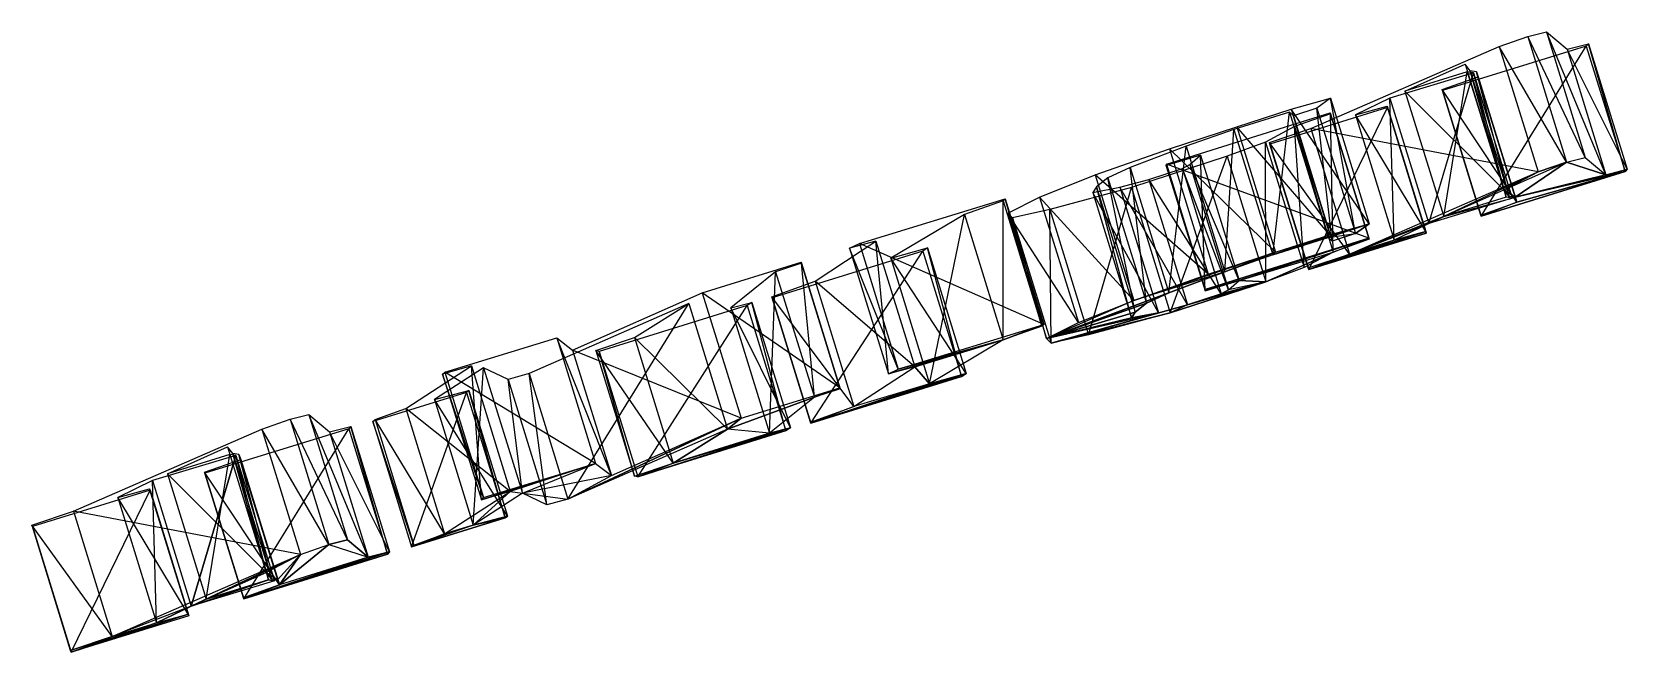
# Model space of a CAD drawing. Header units: metres. Extents: x -358 to 105, y 466 to 646.
import ezdxf

# ---------------------------------------------------------------- set-up
doc = ezdxf.new("R2010")
doc.units = ezdxf.units.M

msp = doc.modelspace()

# ---------------------------------------------------------------- linework, layer by layer
at = {"color": 4, "linetype": 'CONTINUOUS'}
for points in [[(93.2474, 609.482, 59.7357), (76.5577, 644.623, 60.4331), (81.9839, 645.978, 56.7424)], [(99.2718, 604.429, -19.9944), (81.9839, 645.978, 56.7424), (88.0102, 640.919, -22.9873)], [(99.2718, 604.429, -19.9944), (81.9839, 645.978, 56.7424), (93.2474, 609.482, 59.7357)], [(79.5628, 605.241, 59.6859), (13.5075, 617.837, -23.2598), (68.2993, 641.738, 56.6916)], [(63.0396, 592.397, -29.4014), (93.5888, 641.849, -32.2405), (51.775, 628.895, -32.3933)], [(63.0396, 592.397, -29.4014), (93.5888, 641.849, -32.2405), (104.852, 605.353, -29.249)], [(87.8237, 608.122, 63.425), (68.2993, 641.738, 56.6916), (76.5577, 644.623, 60.4331)], [(87.8237, 608.122, 63.425), (68.2993, 641.738, 56.6916), (79.5628, 605.241, 59.6859)], [(93.2474, 609.482, 59.7357), (76.5577, 644.623, 60.4331), (87.8237, 608.122, 63.425)], [(105.457, 606.024, -23.6817), (88.0102, 640.919, -22.9873), (94.1933, 642.518, -26.6741)], [(105.457, 606.024, -23.6817), (88.0102, 640.919, -22.9873), (99.2718, 604.429, -19.9944)], [(104.852, 605.353, -29.249), (94.1933, 642.518, -26.6741), (93.5888, 641.849, -32.2405)], [(104.852, 605.353, -29.249), (94.1933, 642.518, -26.6741), (105.457, 606.024, -23.6817)], [(69.5948, 600.058, 35.5347), (40.8606, 628.724, 4.66417), (58.3297, 636.553, 32.5457)], [(69.5948, 600.058, 35.5347), (59.8684, 634.612, 4.73302), (58.3297, 636.553, 32.5457)], [(47.7674, 590.243, 0.22194), (60.7709, 634.086, -4.53672), (36.5068, 626.729, -2.77097)], [(52.1208, 592.239, 7.65658), (58.9924, 634.34, 4.73106), (40.8606, 628.724, 4.66417)], [(47.7674, 590.243, 0.22194), (60.7709, 634.086, -4.53672), (72.0329, 597.599, -1.54578)], [(73.4237, 596.421, -20.0882), (51.672, 629.183, -28.685), (62.1616, 632.912, -23.0826)], [(52.1208, 592.239, 7.65658), (58.9924, 634.34, 4.73106), (70.2535, 597.856, 7.72202)], [(70.2535, 597.856, 7.72202), (60.7709, 634.086, -4.53672), (58.9924, 634.34, 4.73106)], [(71.1286, 598.127, 7.72446), (61.6464, 634.357, -4.53429), (59.8684, 634.612, 4.73302)], [(69.5948, 600.058, 35.5347), (59.8684, 634.612, 4.73302), (71.1286, 598.127, 7.72446)], [(70.2535, 597.856, 7.72202), (60.7709, 634.086, -4.53672), (72.0329, 597.599, -1.54578)], [(71.1286, 598.127, 7.72446), (61.6464, 634.357, -4.53429), (72.9075, 597.87, -1.54138)], [(73.4237, 596.421, -20.0882), (61.6464, 634.357, -4.53429), (62.1616, 632.912, -23.0826)], [(73.4237, 596.421, -20.0882), (61.6464, 634.357, -4.53429), (72.9075, 597.87, -1.54138)], [(30.501, 590.176, 61.0898), (7.79172, 623.452, 61.7657), (19.2364, 626.674, 58.1008)], [(26.4831, 587.318, 42.5259), (19.2364, 626.674, 58.1008), (15.2176, 623.819, 39.5345)], [(26.4831, 587.318, 42.5259), (19.2364, 626.674, 58.1008), (30.501, 590.176, 61.0898)], [(37.6934, 585.35, -20.22), (36.5068, 626.729, -2.77097), (26.4318, 621.841, -23.2129)], [(37.6934, 585.35, -20.22), (36.5068, 626.729, -2.77097), (47.7674, 590.243, 0.22194)], [(69.5948, 600.058, 35.5347), (40.8606, 628.724, 4.66417), (52.1208, 592.239, 7.65658)], [(73.4237, 596.421, -20.0882), (51.672, 629.183, -28.685), (62.9346, 592.69, -25.6936)], [(62.9346, 592.69, -25.6936), (51.775, 628.895, -32.3933), (51.672, 629.183, -28.685)], [(62.9346, 592.69, -25.6936), (51.775, 628.895, -32.3933), (63.0396, 592.397, -29.4014)], [(30.3325, 585.943, 12.8704), (-28.506, 607.528, 7.84849), (19.0719, 622.431, 9.87892)], [(2.40754, 581.123, 57.0046), (7.24431, 622.636, 54.3442), (-8.85895, 617.624, 54.0136)], [(19.0577, 586.956, 64.7566), (-8.03225, 618.386, 59.8529), (7.79172, 623.452, 61.7657)], [(12.8668, 576.851, -29.5865), (35.811, 623.949, -32.4524), (1.60132, 613.349, -32.5764)], [(2.40754, 581.123, 57.0046), (7.24431, 622.636, 54.3442), (18.5079, 586.136, 57.3347)], [(18.5079, 586.136, 57.3347), (8.46658, 621.563, 37.6559), (7.24431, 622.636, 54.3442)], [(30.501, 590.176, 61.0898), (7.79172, 623.452, 61.7657), (19.0577, 586.956, 64.7566)], [(19.7302, 585.067, 40.6474), (15.2176, 623.819, 39.5345), (8.46658, 621.563, 37.6559)], [(20.006, 581.941, 3.55763), (19.1744, 622.143, 6.17014), (8.74542, 618.428, 0.56425)], [(12.8668, 576.851, -29.5865), (35.811, 623.949, -32.4524), (47.0755, 587.452, -29.4605)], [(19.7302, 585.067, 40.6474), (15.2176, 623.819, 39.5345), (26.4831, 587.318, 42.5259)], [(30.435, 585.654, 9.16158), (19.0719, 622.431, 9.87892), (19.1744, 622.143, 6.17014)], [(30.435, 585.654, 9.16158), (19.0719, 622.431, 9.87892), (30.3325, 585.943, 12.8704)], [(20.006, 581.941, 3.55763), (19.1744, 622.143, 6.17014), (30.435, 585.654, 9.16158)], [(46.9197, 587.886, -23.8966), (26.4318, 621.841, -23.2129), (35.6561, 624.381, -26.8875)], [(46.9197, 587.886, -23.8966), (26.4318, 621.841, -23.2129), (37.6934, 585.35, -20.22)], [(47.0755, 587.452, -29.4605), (35.6561, 624.381, -26.8875), (35.811, 623.949, -32.4524)], [(47.0755, 587.452, -29.4605), (35.6561, 624.381, -26.8875), (46.9197, 587.886, -23.8966)], [(3.23228, 581.889, 62.8439), (-27.5826, 612.002, 56.0724), (-8.03225, 618.386, 59.8529)], [(-11.5271, 576.191, 49.8058), (-8.85895, 617.624, 54.0136), (-22.7878, 612.683, 46.8144)], [(-11.5271, 576.191, 49.8058), (-8.85895, 617.624, 54.0136), (2.40754, 581.123, 57.0046)], [(19.0577, 586.956, 64.7566), (-8.03225, 618.386, 59.8529), (3.23228, 581.889, 62.8439)], [(11.5547, 577.39, -18.7336), (8.74542, 618.428, 0.56425), (0.29409, 613.881, -21.725)], [(24.7686, 581.347, -20.2674), (1.44797, 613.783, -27.0135), (13.5075, 617.837, -23.2598)], [(18.5079, 586.136, 57.3347), (8.46658, 621.563, 37.6559), (19.7302, 585.067, 40.6474)], [(11.5547, 577.39, -18.7336), (8.74542, 618.428, 0.56425), (20.006, 581.941, 3.55763)], [(79.5628, 605.241, 59.6859), (13.5075, 617.837, -23.2598), (24.7686, 581.347, -20.2674)], [(-27.7925, 570.016, 36.7628), (-22.7878, 612.683, 46.8144), (-39.0575, 606.515, 33.7719)], [(-27.7925, 570.016, 36.7628), (-22.7878, 612.683, 46.8144), (-11.5271, 576.191, 49.8058)], [(0.42105, 573.298, -26.1912), (0.29409, 613.881, -21.725), (-10.8415, 609.79, -29.1856)], [(0.42105, 573.298, -26.1912), (0.29409, 613.881, -21.725), (11.5547, 577.39, -18.7336)], [(24.7686, 581.347, -20.2674), (1.44797, 613.783, -27.0135), (12.7086, 577.288, -24.0216)], [(12.7086, 577.288, -24.0216), (1.60132, 613.349, -32.5764), (1.44797, 613.783, -27.0135)], [(12.7086, 577.288, -24.0216), (1.60132, 613.349, -32.5764), (12.8668, 576.851, -29.5865)], [(-16.32, 575.509, 59.0619), (-49.1999, 604.344, 44.863), (-27.5826, 612.002, 56.0724)], [(-27.397, 564.197, -31.8591), (-10.8415, 609.79, -29.1856), (-38.6586, 600.691, -34.853)], [(-17.28, 570.628, 6.18674), (-18.5682, 610.119, 2.27678), (-28.5402, 607.114, 3.1958)], [(3.23228, 581.889, 62.8439), (-27.5826, 612.002, 56.0724), (-16.32, 575.509, 59.0619)], [(-27.397, 564.197, -31.8591), (-10.8415, 609.79, -29.1856), (0.42105, 573.298, -26.1912)], [(-7.3056, 573.633, 5.26871), (-21.7369, 607.377, -18.0958), (-18.5682, 610.119, 2.27678)], [(-17.28, 570.628, 6.18674), (-18.5682, 610.119, 2.27678), (-7.3056, 573.633, 5.26871)], [(87.8237, 608.122, 63.425), (72.9075, 597.87, -1.54138), (69.5948, 600.058, 35.5347)], [(69.5948, 600.058, 35.5347), (87.8237, 608.122, 63.425), (79.5628, 605.241, 59.6859)], [(99.2718, 604.429, -19.9944), (72.9075, 597.87, -1.54138), (87.8237, 608.122, 63.425)], [(99.2718, 604.429, -19.9944), (87.8237, 608.122, 63.425), (93.2474, 609.482, 59.7357)], [(-37.9325, 567.845, 47.855), (-65.3638, 597.881, 28.1118), (-49.1999, 604.344, 44.863)], [(-16.32, 575.509, 59.0619), (-49.1999, 604.344, 44.863), (-37.9325, 567.845, 47.855)], [(-37.554, 564.431, 7.05692), (-45.5517, 603.535, 22.6235), (-48.8142, 600.914, 4.06549)], [(-34.2891, 567.045, 25.6067), (-39.0575, 606.515, 33.7719), (-45.5517, 603.535, 22.6235)], [(-37.554, 564.431, 7.05692), (-45.5517, 603.535, 22.6235), (-34.2891, 567.045, 25.6067)], [(-22.3614, 566.558, -22.5654), (-42.0451, 600.763, -21.8808), (-33.6255, 603.053, -25.5569)], [(-34.2891, 567.045, 25.6067), (-39.0575, 606.515, 33.7719), (-27.7925, 570.016, 36.7628)], [(-12.5868, 569.749, -20.6761), (-33.6255, 603.053, -25.5569), (-23.8484, 606.243, -23.6676)], [(-12.5868, 569.749, -20.6761), (-33.6255, 603.053, -25.5569), (-22.3614, 566.558, -22.5654)], [(-17.2444, 571.041, 10.8424), (-28.5402, 607.114, 3.1958), (-28.506, 607.528, 7.84849)], [(-17.2444, 571.041, 10.8424), (-28.5402, 607.114, 3.1958), (-17.28, 570.628, 6.18674)], [(30.3325, 585.943, 12.8704), (-28.506, 607.528, 7.84849), (-17.2444, 571.041, 10.8424)], [(-10.4738, 570.888, -15.1034), (-23.8484, 606.243, -23.6676), (-21.7369, 607.377, -18.0958)], [(-10.4738, 570.888, -15.1034), (-23.8484, 606.243, -23.6676), (-12.5868, 569.749, -20.6761)], [(-7.3056, 573.633, 5.26871), (-21.7369, 607.377, -18.0958), (-10.4738, 570.888, -15.1034)], [(52.1208, 592.239, 7.65658), (24.7686, 581.347, -20.2674), (79.5628, 605.241, 59.6859)], [(69.5948, 600.058, 35.5347), (79.5628, 605.241, 59.6859), (52.1208, 592.239, 7.65658)], [(73.4237, 596.421, -20.0882), (63.0396, 592.397, -29.4014), (104.852, 605.353, -29.249)], [(99.2718, 604.429, -19.9944), (72.9075, 597.87, -1.54138), (104.852, 605.353, -29.249)], [(73.4237, 596.421, -20.0882), (104.852, 605.353, -29.249), (72.9075, 597.87, -1.54138)], [(104.852, 605.353, -29.249), (99.2718, 604.429, -19.9944), (105.457, 606.024, -23.6817)], [(-51.1429, 557.804, -20.8172), (-38.6586, 600.691, -34.853), (-62.405, 594.296, -23.8097)], [(-51.1429, 557.804, -20.8172), (-38.6586, 600.691, -34.853), (-27.397, 564.197, -31.8591)], [(-38.6522, 562.801, -7.78697), (-48.8142, 600.914, 4.06549), (-49.9143, 599.288, -10.7789)], [(-30.782, 564.273, -18.8889), (-49.9143, 599.288, -10.7789), (-42.0451, 600.763, -21.8808)], [(-30.782, 564.273, -18.8889), (-49.9143, 599.288, -10.7789), (-38.6522, 562.801, -7.78697)], [(-38.6522, 562.801, -7.78697), (-48.8142, 600.914, 4.06549), (-37.554, 564.431, 7.05692)], [(-22.3614, 566.558, -22.5654), (-42.0451, 600.763, -21.8808), (-30.782, 564.273, -18.8889)], [(69.5948, 600.058, 35.5347), (72.9075, 597.87, -1.54138), (71.1286, 598.127, 7.72446)], [(-64.1058, 560.865, 60.7431), (-117.754, 584.389, 59.452), (-75.3698, 597.363, 57.7536)], [(-75.9446, 556.392, 51.425), (-76.0232, 596.835, 54.039), (-87.2067, 592.885, 48.4356)], [(-64.7582, 560.338, 57.03), (-75.3698, 597.363, 57.7536), (-76.0232, 596.835, 54.039)], [(-75.9446, 556.392, 51.425), (-76.0232, 596.835, 54.039), (-64.7582, 560.338, 57.03)], [(-64.7582, 560.338, 57.03), (-75.3698, 597.363, 57.7536), (-64.1058, 560.865, 60.7431)], [(-54.0997, 561.388, 31.0993), (-74.6222, 593.238, 7.67905), (-65.3638, 597.881, 28.1118)], [(-62.0368, 555.395, -9.72755), (-62.405, 594.296, -23.8097), (-73.2984, 591.88, -12.7185)], [(-37.9325, 567.845, 47.855), (-65.3638, 597.881, 28.1118), (-54.0997, 561.388, 31.0993)], [(-62.0368, 555.395, -9.72755), (-62.405, 594.296, -23.8097), (-51.1429, 557.804, -20.8172)], [(52.1208, 592.239, 7.65658), (72.0329, 597.599, -1.54578), (47.7674, 590.243, 0.22194)], [(52.1208, 592.239, 7.65658), (72.0329, 597.599, -1.54578), (70.2535, 597.856, 7.72202)], [(73.4237, 596.421, -20.0882), (63.0396, 592.397, -29.4014), (62.9346, 592.69, -25.6936)], [(-97.4121, 543.629, -19.1326), (-87.2067, 592.885, 48.4356), (-108.676, 580.118, -22.124)], [(-97.4121, 543.629, -19.1326), (-87.2067, 592.885, 48.4356), (-75.9446, 556.392, 51.425)], [(-54.0997, 561.388, 31.0993), (-74.6222, 593.238, 7.67905), (-63.3621, 556.755, 10.6729)], [(-63.3621, 556.755, 10.6729), (-73.2984, 591.88, -12.7185), (-74.6222, 593.238, 7.67905)], [(-63.3621, 556.755, 10.6729), (-73.2984, 591.88, -12.7185), (-62.0368, 555.395, -9.72755)], [(18.5079, 586.136, 57.3347), (30.501, 590.176, 61.0898), (2.40754, 581.123, 57.0046)], [(2.40754, 581.123, 57.0046), (19.0577, 586.956, 64.7566), (30.501, 590.176, 61.0898)], [(18.5079, 586.136, 57.3347), (26.4831, 587.318, 42.5259), (30.501, 590.176, 61.0898)], [(47.7674, 590.243, 0.22194), (24.7686, 581.347, -20.2674), (52.1208, 592.239, 7.65658)], [(37.6934, 585.35, -20.22), (24.7686, 581.347, -20.2674), (47.7674, 590.243, 0.22194)], [(-101.694, 548.571, 53.1835), (-130.65, 573.471, -20.349), (-112.959, 585.068, 50.1955)], [(-109.357, 546.518, 56.8669), (-112.959, 585.068, 50.1955), (-120.624, 583.016, 53.8754)], [(-109.357, 546.518, 56.8669), (-112.959, 585.068, 50.1955), (-101.694, 548.571, 53.1835)], [(-7.3056, 573.633, 5.26871), (30.3325, 585.943, 12.8704), (-17.2444, 571.041, 10.8424)], [(-7.3056, 573.633, 5.26871), (20.006, 581.941, 3.55763), (30.3325, 585.943, 12.8704)], [(2.40754, 581.123, 57.0046), (3.23228, 581.889, 62.8439), (19.0577, 586.956, 64.7566)], [(37.6934, 585.35, -20.22), (12.8668, 576.851, -29.5865), (46.9197, 587.886, -23.8966)], [(46.9197, 587.886, -23.8966), (12.8668, 576.851, -29.5865), (47.0755, 587.452, -29.4605)], [(37.6934, 585.35, -20.22), (24.7686, 581.347, -20.2674), (12.8668, 576.851, -29.5865)], [(18.5079, 586.136, 57.3347), (26.4831, 587.318, 42.5259), (19.7302, 585.067, 40.6474)], [(20.006, 581.941, 3.55763), (30.3325, 585.943, 12.8704), (30.435, 585.654, 9.16158)], [(-131.93, 532.129, -28.5356), (-99.3448, 582.205, -31.3644), (-143.192, 568.62, -31.5261)], [(-131.93, 532.129, -28.5356), (-99.3448, 582.205, -31.3644), (-88.0832, 545.713, -28.374)], [(-106.49, 547.894, 62.4425), (-120.624, 583.016, 53.8754), (-117.754, 584.389, 59.452)], [(-106.49, 547.894, 62.4425), (-120.624, 583.016, 53.8754), (-109.357, 546.518, 56.8669)], [(-64.1058, 560.865, 60.7431), (-117.754, 584.389, 59.452), (-106.49, 547.894, 62.4425)], [(-86.7272, 546.616, -22.8018), (-108.676, 580.118, -22.124), (-97.9898, 583.109, -25.7927)], [(-86.7272, 546.616, -22.8018), (-108.676, 580.118, -22.124), (-97.4121, 543.629, -19.1326)], [(-88.0832, 545.713, -28.374), (-97.9898, 583.109, -25.7927), (-99.3448, 582.205, -31.3644)], [(-88.0832, 545.713, -28.374), (-97.9898, 583.109, -25.7927), (-86.7272, 546.616, -22.8018)], [(-11.5271, 576.191, 49.8058), (-37.9325, 567.845, 47.855), (3.23228, 581.889, 62.8439)], [(3.23228, 581.889, 62.8439), (-37.9325, 567.845, 47.855), (-16.32, 575.509, 59.0619)], [(-11.5271, 576.191, 49.8058), (3.23228, 581.889, 62.8439), (2.40754, 581.123, 57.0046)], [(-7.3056, 573.633, 5.26871), (20.006, 581.941, 3.55763), (0.42105, 573.298, -26.1912)], [(0.42105, 573.298, -26.1912), (20.006, 581.941, 3.55763), (11.5547, 577.39, -18.7336)], [(24.7686, 581.347, -20.2674), (12.8668, 576.851, -29.5865), (12.7086, 577.288, -24.0216)], [(-123.479, 542.469, 60.5263), (-163.47, 570.065, 57.4304), (-134.744, 578.965, 57.5378)], [(-143.936, 529.213, -19.3035), (-142.148, 576.187, 51.9422), (-155.199, 565.703, -22.2949)], [(-143.936, 529.213, -19.3035), (-142.148, 576.187, 51.9422), (-130.884, 539.692, 54.9331)], [(-130.884, 539.692, 54.9331), (-134.64, 578.675, 53.8246), (-142.148, 576.187, 51.9422)], [(-123.373, 542.175, 56.8146), (-134.744, 578.965, 57.5378), (-134.64, 578.675, 53.8246)], [(-123.373, 542.175, 56.8146), (-134.744, 578.965, 57.5378), (-123.479, 542.469, 60.5263)], [(-130.884, 539.692, 54.9331), (-134.64, 578.675, 53.8246), (-123.373, 542.175, 56.8146)], [(-11.5271, 576.191, 49.8058), (-37.9325, 567.845, 47.855), (-63.3621, 556.755, 10.6729)], [(-11.5271, 576.191, 49.8058), (-63.3621, 556.755, 10.6729), (-27.7925, 570.016, 36.7628)], [(-119.388, 536.981, -17.3565), (-143.295, 568.91, -27.8168), (-130.65, 573.471, -20.349)], [(-101.694, 548.571, 53.1835), (-130.65, 573.471, -20.349), (-119.388, 536.981, -17.3565)], [(-22.3614, 566.558, -22.5654), (-27.397, 564.197, -31.8591), (0.42105, 573.298, -26.1912)], [(-22.3614, 566.558, -22.5654), (0.42105, 573.298, -26.1912), (-12.5868, 569.749, -20.6761)], [(-7.3056, 573.633, 5.26871), (-17.2444, 571.041, 10.8424), (-17.28, 570.628, 6.18674)], [(-12.5868, 569.749, -20.6761), (0.42105, 573.298, -26.1912), (-10.4738, 570.888, -15.1034)], [(-7.3056, 573.633, 5.26871), (0.42105, 573.298, -26.1912), (-10.4738, 570.888, -15.1034)], [(-202.594, 510.073, -30.6471), (-167.386, 566.918, 35.1553), (-213.859, 546.571, -33.639)], [(-202.594, 510.073, -30.6471), (-167.386, 566.918, 35.1553), (-156.123, 530.425, 38.1472)], [(-152.208, 533.566, 60.4213), (-201.178, 553.386, -0.20486), (-163.47, 570.065, 57.4304)], [(-182.234, 516.541, -28.7197), (-150.405, 566.385, -31.5515), (-193.497, 553.036, -31.7107)], [(-156.123, 530.425, 38.1472), (-183.171, 557.038, -22.3984), (-167.386, 566.918, 35.1553)], [(-182.234, 516.541, -28.7197), (-150.405, 566.385, -31.5515), (-139.141, 529.894, -28.5615)], [(-123.479, 542.469, 60.5263), (-163.47, 570.065, 57.4304), (-152.208, 533.566, 60.4213)], [(-137.785, 530.796, -22.9883), (-155.199, 565.703, -22.2949), (-149.05, 567.29, -25.9807)], [(-139.141, 529.894, -28.5615), (-149.05, 567.29, -25.9807), (-150.405, 566.385, -31.5515)], [(-139.141, 529.894, -28.5615), (-149.05, 567.29, -25.9807), (-137.785, 530.796, -22.9883)], [(-119.388, 536.981, -17.3565), (-143.295, 568.91, -27.8168), (-132.034, 532.421, -24.8244)], [(-132.034, 532.421, -24.8244), (-143.192, 568.62, -31.5261), (-143.295, 568.91, -27.8168)], [(-132.034, 532.421, -24.8244), (-143.192, 568.62, -31.5261), (-131.93, 532.129, -28.5356)], [(-27.7925, 570.016, 36.7628), (-63.3621, 556.755, 10.6729), (-34.2891, 567.045, 25.6067)], [(-37.9325, 567.845, 47.855), (-63.3621, 556.755, 10.6729), (-54.0997, 561.388, 31.0993)], [(-34.2891, 567.045, 25.6067), (-63.3621, 556.755, 10.6729), (-37.554, 564.431, 7.05692)], [(-22.3614, 566.558, -22.5654), (-27.397, 564.197, -31.8591), (-62.0368, 555.395, -9.72755)], [(-22.3614, 566.558, -22.5654), (-62.0368, 555.395, -9.72755), (-30.782, 564.273, -18.8889)], [(-137.785, 530.796, -22.9883), (-155.199, 565.703, -22.2949), (-143.936, 529.213, -19.3035)], [(-37.554, 564.431, 7.05692), (-63.3621, 556.755, 10.6729), (-38.6522, 562.801, -7.78697)], [(-38.6522, 562.801, -7.78697), (-63.3621, 556.755, 10.6729), (-30.782, 564.273, -18.8889)], [(-30.782, 564.273, -18.8889), (-62.0368, 555.395, -9.72755), (-63.3621, 556.755, 10.6729)], [(-62.0368, 555.395, -9.72755), (-27.397, 564.197, -31.8591), (-51.1429, 557.804, -20.8172)], [(-194.543, 520.449, 60.267), (-238.368, 547.022, 59.0101), (-205.806, 556.95, 57.2751)], [(-189.918, 516.898, 2.78951), (-205.806, 556.95, 57.2751), (-201.178, 553.386, -0.20486)], [(-189.918, 516.898, 2.78951), (-205.806, 556.95, 57.2751), (-194.543, 520.449, 60.267)], [(-171.908, 520.546, -19.4065), (-194.408, 553.237, -26.1463), (-183.171, 557.038, -22.3984)], [(-156.123, 530.425, 38.1472), (-183.171, 557.038, -22.3984), (-171.908, 520.546, -19.4065)], [(-75.9446, 556.392, 51.425), (-106.49, 547.894, 62.4425), (-64.1058, 560.865, 60.7431)], [(-75.9446, 556.392, 51.425), (-64.1058, 560.865, 60.7431), (-64.7582, 560.338, 57.03)], [(-152.208, 533.566, 60.4213), (-201.178, 553.386, -0.20486), (-189.918, 516.898, 2.78951)], [(-171.908, 520.546, -19.4065), (-194.408, 553.237, -26.1463), (-183.145, 516.741, -23.1543)], [(-183.145, 516.741, -23.1543), (-193.497, 553.036, -31.7107), (-194.408, 553.237, -26.1463)], [(-183.145, 516.741, -23.1543), (-193.497, 553.036, -31.7107), (-182.234, 516.541, -28.7197)], [(-75.9446, 556.392, 51.425), (-101.694, 548.571, 53.1835), (-109.357, 546.518, 56.8669)], [(-75.9446, 556.392, 51.425), (-109.357, 546.518, 56.8669), (-106.49, 547.894, 62.4425)], [(-97.4121, 543.629, -19.1326), (-101.694, 548.571, 53.1835), (-75.9446, 556.392, 51.425)], [(-219.336, 512.285, 54.6094), (-249.699, 536.425, -22.6406), (-230.6, 548.784, 51.6174)], [(-230.121, 502.509, -19.6199), (-227.057, 548.267, 33.0828), (-241.384, 539.002, -22.6113)], [(-227.703, 509.848, 56.4337), (-230.6, 548.784, 51.6174), (-238.968, 546.352, 53.4423)], [(-227.703, 509.848, 56.4337), (-230.6, 548.784, 51.6174), (-219.336, 512.285, 54.6094)], [(-230.121, 502.509, -19.6199), (-227.057, 548.267, 33.0828), (-215.792, 511.767, 36.0752)], [(-215.792, 511.767, 36.0752), (-219.958, 544.837, -31.8064), (-227.057, 548.267, 33.0828)], [(-97.4121, 543.629, -19.1326), (-119.388, 536.981, -17.3565), (-101.694, 548.571, 53.1835)], [(-227.103, 510.522, 62.0006), (-238.968, 546.352, 53.4423), (-238.368, 547.022, 59.0101)], [(-227.103, 510.522, 62.0006), (-238.968, 546.352, 53.4423), (-227.703, 509.848, 56.4337)], [(-194.543, 520.449, 60.267), (-238.368, 547.022, 59.0101), (-227.103, 510.522, 62.0006)], [(-208.695, 508.343, -28.8164), (-213.859, 546.571, -33.639), (-219.958, 544.837, -31.8064)], [(-215.792, 511.767, 36.0752), (-219.958, 544.837, -31.8064), (-208.695, 508.343, -28.8164)], [(-208.695, 508.343, -28.8164), (-213.859, 546.571, -33.639), (-202.594, 510.073, -30.6471)], [(-97.4121, 543.629, -19.1326), (-131.93, 532.129, -28.5356), (-86.7272, 546.616, -22.8018)], [(-86.7272, 546.616, -22.8018), (-131.93, 532.129, -28.5356), (-88.0832, 545.713, -28.374)], [(-119.388, 536.981, -17.3565), (-131.93, 532.129, -28.5356), (-97.4121, 543.629, -19.1326)], [(-248.007, 496.163, -28.9609), (-232.054, 541.09, -31.8528), (-259.27, 532.658, -31.9499)], [(-248.007, 496.163, -28.9609), (-232.054, 541.09, -31.8528), (-220.791, 504.596, -28.8608)], [(-220.139, 505.123, -25.1467), (-241.384, 539.002, -22.6113), (-231.4, 541.613, -28.1391)], [(-220.139, 505.123, -25.1467), (-241.384, 539.002, -22.6113), (-230.121, 502.509, -19.6199)], [(-220.791, 504.596, -28.8608), (-231.4, 541.613, -28.1391), (-232.054, 541.09, -31.8528)], [(-220.791, 504.596, -28.8608), (-231.4, 541.613, -28.1391), (-220.139, 505.123, -25.1467)], [(-130.884, 539.692, 54.9331), (-123.479, 542.469, 60.5263), (-156.123, 530.425, 38.1472)], [(-156.123, 530.425, 38.1472), (-152.208, 533.566, 60.4213), (-123.479, 542.469, 60.5263)], [(-156.123, 530.425, 38.1472), (-130.884, 539.692, 54.9331), (-143.936, 529.213, -19.3035)], [(-130.884, 539.692, 54.9331), (-123.479, 542.469, 60.5263), (-123.373, 542.175, 56.8146)], [(-266.615, 498.166, 60.5454), (-283.303, 533.304, 61.2422), (-277.881, 534.665, 57.5525)], [(-260.59, 493.115, -19.1882), (-277.881, 534.665, 57.5525), (-271.854, 529.608, -22.1772)], [(-260.59, 493.115, -19.1882), (-277.881, 534.665, 57.5525), (-266.615, 498.166, 60.5454)], [(-238.438, 499.934, -19.6507), (-258.617, 533.181, -28.2402), (-249.699, 536.425, -22.6406)], [(-219.336, 512.285, 54.6094), (-249.699, 536.425, -22.6406), (-238.438, 499.934, -19.6507)], [(-202.594, 510.073, -30.6471), (-189.918, 516.898, 2.78951), (-152.208, 533.566, 60.4213)], [(-202.594, 510.073, -30.6471), (-152.208, 533.566, 60.4213), (-156.123, 530.425, 38.1472)], [(-119.388, 536.981, -17.3565), (-131.93, 532.129, -28.5356), (-132.034, 532.421, -24.8244)], [(-280.3, 493.925, 60.4961), (-346.356, 506.525, -22.4516), (-291.563, 530.426, 57.5041)], [(-296.824, 481.082, -28.5957), (-266.274, 530.534, -31.4348), (-308.088, 517.579, -31.5871)], [(-296.824, 481.082, -28.5957), (-266.274, 530.534, -31.4348), (-255.012, 494.039, -28.4428)], [(-272.041, 496.805, 64.2341), (-291.563, 530.426, 57.5041), (-283.303, 533.304, 61.2422)], [(-272.041, 496.805, 64.2341), (-291.563, 530.426, 57.5041), (-280.3, 493.925, 60.4961)], [(-266.615, 498.166, 60.5454), (-283.303, 533.304, 61.2422), (-272.041, 496.805, 64.2341)], [(-254.407, 494.708, -22.874), (-271.854, 529.608, -22.1772), (-265.669, 531.201, -25.8665)], [(-254.407, 494.708, -22.874), (-271.854, 529.608, -22.1772), (-260.59, 493.115, -19.1882)], [(-255.012, 494.039, -28.4428), (-265.669, 531.201, -25.8665), (-266.274, 530.534, -31.4348)], [(-255.012, 494.039, -28.4428), (-265.669, 531.201, -25.8665), (-254.407, 494.708, -22.874)], [(-247.356, 496.69, -25.2448), (-259.27, 532.658, -31.9499), (-258.617, 533.181, -28.2402)], [(-247.356, 496.69, -25.2448), (-259.27, 532.658, -31.9499), (-248.007, 496.163, -28.9609)], [(-238.438, 499.934, -19.6507), (-258.617, 533.181, -28.2402), (-247.356, 496.69, -25.2448)], [(-171.908, 520.546, -19.4065), (-137.785, 530.796, -22.9883), (-182.234, 516.541, -28.7197)], [(-182.234, 516.541, -28.7197), (-137.785, 530.796, -22.9883), (-139.141, 529.894, -28.5615)], [(-171.908, 520.546, -19.4065), (-137.785, 530.796, -22.9883), (-143.936, 529.213, -19.3035)], [(-171.908, 520.546, -19.4065), (-143.936, 529.213, -19.3035), (-156.123, 530.425, 38.1472)], [(-290.27, 488.743, 36.3414), (-319.001, 517.411, 5.47185), (-301.533, 525.243, 33.3524)], [(-290.27, 488.743, 36.3414), (-299.996, 523.299, 5.54071), (-301.533, 525.243, 33.3524)], [(-312.097, 478.931, 1.02912), (-299.09, 522.772, -3.731), (-323.356, 515.416, -1.96426)], [(-307.738, 480.92, 8.46182), (-300.87, 523.029, 5.53777), (-319.001, 517.411, 5.47185)], [(-312.097, 478.931, 1.02912), (-289.608, 486.538, 8.52872), (-299.09, 522.772, -3.731)], [(-312.097, 478.931, 1.02912), (-299.09, 522.772, -3.731), (-287.831, 486.289, -0.73762)], [(-286.439, 485.107, -19.2815), (-308.191, 517.869, -27.8774), (-297.701, 521.601, -22.2724)], [(-307.738, 480.92, 8.46182), (-300.87, 523.029, 5.53777), (-289.608, 486.538, 8.52872)], [(-289.608, 486.538, 8.52872), (-299.09, 522.772, -3.731), (-300.87, 523.029, 5.53777)], [(-290.27, 488.743, 36.3414), (-299.996, 523.299, 5.54071), (-288.735, 486.81, 8.53068)], [(-288.735, 486.81, 8.53068), (-298.215, 523.043, -3.72808), (-299.996, 523.299, 5.54071)], [(-289.608, 486.538, 8.52872), (-299.09, 522.772, -3.731), (-287.831, 486.289, -0.73762)], [(-286.439, 485.107, -19.2815), (-298.215, 523.043, -3.72808), (-297.701, 521.601, -22.2724)], [(-286.439, 485.107, -19.2815), (-298.215, 523.043, -3.72808), (-286.955, 486.558, -0.73517)], [(-288.735, 486.81, 8.53068), (-298.215, 523.043, -3.72808), (-286.955, 486.558, -0.73517)], [(-194.543, 520.449, 60.267), (-219.336, 512.285, 54.6094), (-227.703, 509.848, 56.4337)], [(-194.543, 520.449, 60.267), (-227.703, 509.848, 56.4337), (-227.103, 510.522, 62.0006)], [(-194.543, 520.449, 60.267), (-219.336, 512.285, 54.6094), (-215.792, 511.767, 36.0752)], [(-215.792, 511.767, 36.0752), (-194.543, 520.449, 60.267), (-189.918, 516.898, 2.78951)], [(-171.908, 520.546, -19.4065), (-182.234, 516.541, -28.7197), (-183.145, 516.741, -23.1543)], [(-322.169, 474.036, -19.4124), (-323.356, 515.416, -1.96426), (-333.431, 510.528, -22.4038)], [(-322.169, 474.036, -19.4124), (-323.356, 515.416, -1.96426), (-312.097, 478.931, 1.02912)], [(-290.27, 488.743, 36.3414), (-319.001, 517.411, 5.47185), (-307.738, 480.92, 8.46182)], [(-286.439, 485.107, -19.2815), (-308.191, 517.869, -27.8774), (-296.927, 481.375, -24.8854)], [(-296.927, 481.375, -24.8854), (-308.088, 517.579, -31.5871), (-296.824, 481.082, -28.5957)], [(-202.594, 510.073, -30.6471), (-189.918, 516.898, 2.78951), (-215.792, 511.767, 36.0752)], [(-346.996, 465.537, -28.7803), (-324.05, 512.634, -31.6462), (-358.26, 502.033, -31.7697)], [(-346.996, 465.537, -28.7803), (-324.05, 512.634, -31.6462), (-312.787, 476.136, -28.6543)], [(-312.943, 476.572, -23.0874), (-333.431, 510.528, -22.4038), (-324.205, 513.065, -26.0803)], [(-312.943, 476.572, -23.0874), (-333.431, 510.528, -22.4038), (-322.169, 474.036, -19.4124)], [(-312.787, 476.136, -28.6543), (-324.205, 513.065, -26.0803), (-324.05, 512.634, -31.6462)], [(-312.787, 476.136, -28.6543), (-324.205, 513.065, -26.0803), (-312.943, 476.572, -23.0874)], [(-230.121, 502.509, -19.6199), (-238.438, 499.934, -19.6507), (-219.336, 512.285, 54.6094)], [(-230.121, 502.509, -19.6199), (-219.336, 512.285, 54.6094), (-215.792, 511.767, 36.0752)], [(-215.792, 511.767, 36.0752), (-202.594, 510.073, -30.6471), (-208.695, 508.343, -28.8164)], [(-335.091, 470.032, -19.4612), (-358.414, 502.464, -26.2054), (-346.356, 506.525, -22.4516)], [(-280.3, 493.925, 60.4961), (-346.356, 506.525, -22.4516), (-335.091, 470.032, -19.4612)], [(-347.152, 465.974, -23.2129), (-358.26, 502.033, -31.7697), (-358.414, 502.464, -26.2054)], [(-335.091, 470.032, -19.4612), (-358.414, 502.464, -26.2054), (-347.152, 465.974, -23.2129)], [(-347.152, 465.974, -23.2129), (-358.26, 502.033, -31.7697), (-346.996, 465.537, -28.7803)], [(-230.121, 502.509, -19.6199), (-248.007, 496.163, -28.9609), (-220.791, 504.596, -28.8608)], [(-230.121, 502.509, -19.6199), (-248.007, 496.163, -28.9609), (-238.438, 499.934, -19.6507)], [(-230.121, 502.509, -19.6199), (-220.791, 504.596, -28.8608), (-220.139, 505.123, -25.1467)], [(-260.59, 493.115, -19.1882), (-286.439, 485.107, -19.2815), (-272.041, 496.805, 64.2341)], [(-272.041, 496.805, 64.2341), (-286.439, 485.107, -19.2815), (-280.3, 493.925, 60.4961)], [(-272.041, 496.805, 64.2341), (-260.59, 493.115, -19.1882), (-266.615, 498.166, 60.5454)], [(-238.438, 499.934, -19.6507), (-248.007, 496.163, -28.9609), (-247.356, 496.69, -25.2448)], [(-280.3, 493.925, 60.4961), (-312.097, 478.931, 1.02912), (-335.091, 470.032, -19.4612)], [(-280.3, 493.925, 60.4961), (-307.738, 480.92, 8.46182), (-312.097, 478.931, 1.02912)], [(-280.3, 493.925, 60.4961), (-290.27, 488.743, 36.3414), (-307.738, 480.92, 8.46182)], [(-260.59, 493.115, -19.1882), (-296.824, 481.082, -28.5957), (-254.407, 494.708, -22.874)], [(-254.407, 494.708, -22.874), (-296.824, 481.082, -28.5957), (-255.012, 494.039, -28.4428)], [(-260.59, 493.115, -19.1882), (-286.439, 485.107, -19.2815), (-296.824, 481.082, -28.5957)], [(-280.3, 493.925, 60.4961), (-290.27, 488.743, 36.3414), (-286.955, 486.558, -0.73517)], [(-280.3, 493.925, 60.4961), (-286.439, 485.107, -19.2815), (-286.955, 486.558, -0.73517)], [(-286.955, 486.558, -0.73517), (-290.27, 488.743, 36.3414), (-288.735, 486.81, 8.53068)], [(-312.097, 478.931, 1.02912), (-307.738, 480.92, 8.46182), (-289.608, 486.538, 8.52872)], [(-312.097, 478.931, 1.02912), (-289.608, 486.538, 8.52872), (-287.831, 486.289, -0.73762)], [(-296.824, 481.082, -28.5957), (-286.439, 485.107, -19.2815), (-296.927, 481.375, -24.8854)], [(-335.091, 470.032, -19.4612), (-322.169, 474.036, -19.4124), (-312.097, 478.931, 1.02912)], [(-346.996, 465.537, -28.7803), (-322.169, 474.036, -19.4124), (-312.943, 476.572, -23.0874)], [(-346.996, 465.537, -28.7803), (-312.943, 476.572, -23.0874), (-312.787, 476.136, -28.6543)], [(-335.091, 470.032, -19.4612), (-322.169, 474.036, -19.4124), (-346.996, 465.537, -28.7803)], [(-346.996, 465.537, -28.7803), (-335.091, 470.032, -19.4612), (-347.152, 465.974, -23.2129)]]:
    msp.add_3dface(points, dxfattribs=at)

doc.saveas('drawing.dxf')
